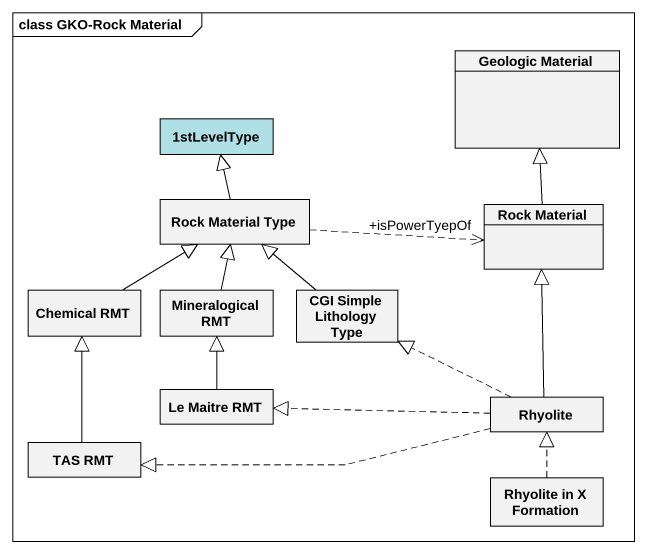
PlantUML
@startuml
mainframe class GKO-Rock Material
hide circle
hide empty members
class "Geologic Material" as Geologic_Material
class "1stLevelType" as c1stLevelType #B0E0E6
class "Rock Material Type" as Rock_Material_Type
class "Rock Material" as Rock_Material
class "Chemical RMT" as Chemical_RMT
class "Mineralogical RMT" as Mineralogical_RMT
class "CGI Simple Lithology Type" as CGI_Simple_Lithology_Type
class "Le Maitre RMT" as Le_Maitre_RMT
class Rhyolite
class "TAS RMT" as TAS_RMT
class "Rhyolite in X Formation" as Rhyolite_in_X_Formation
Rock_Material_Type -up-|> c1stLevelType
Rock_Material_Type .right.> "+isPowerTyepOf" Rock_Material
Rock_Material -up-|> Geologic_Material
Chemical_RMT -up-|> Rock_Material_Type
Mineralogical_RMT -up-|> Rock_Material_Type
CGI_Simple_Lithology_Type -up-|> Rock_Material_Type
Le_Maitre_RMT -up-|> Mineralogical_RMT
Rhyolite -up-|> Rock_Material
Rhyolite .left.|> CGI_Simple_Lithology_Type
Rhyolite .left.|> Le_Maitre_RMT
Rhyolite .left.|> TAS_RMT
TAS_RMT -up-|> Chemical_RMT
Rhyolite_in_X_Formation .up.|> Rhyolite
@enduml
